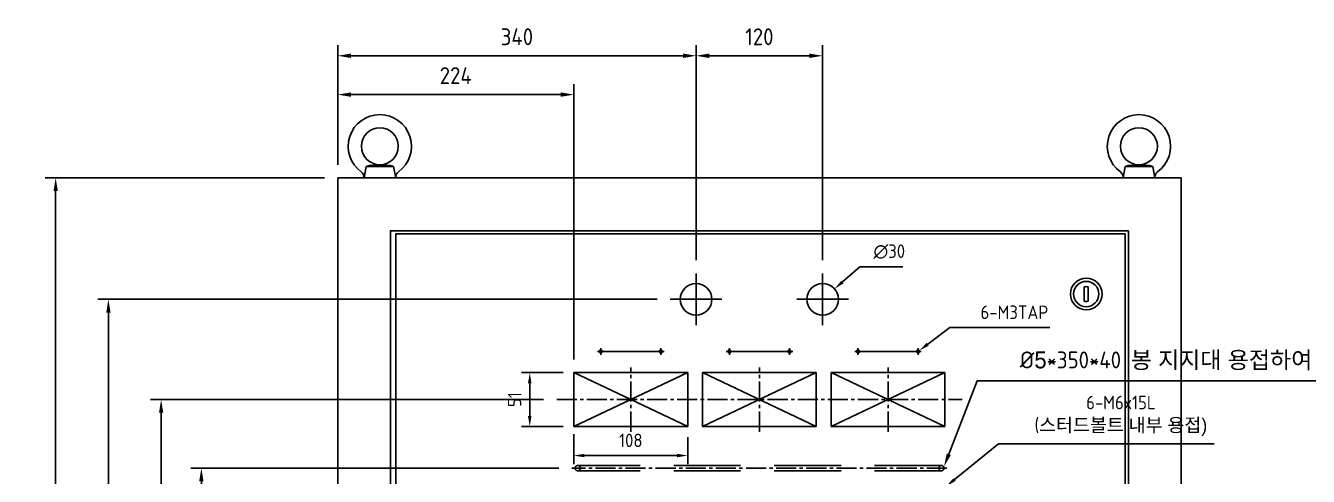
# Model space of a CAD drawing. Header units: millimetres. Extents: x 24815 to 36799, y -9299 to 5469.
# Drawn here: x 27235 to 28452, y 2784 to 3211 of the extents above; entities that cross this region are included whole.
import ezdxf

# ---------------------------------------------------------------- set-up
doc = ezdxf.new("R2010")
doc.units = ezdxf.units.MM
for name, pattern in [('CENTER', [50.8, 31.75, -6.35, 6.35, -6.35]), ('CENTER2', [28.575, 19.05, -3.175, 3.175, -3.175]), ('HIDDEN', [9.525, 6.35, -3.175])]:
    doc.linetypes.add(name, pattern=pattern)
for name, color, linetype in [('CEN', 1, 'CENTER'), ('CENTER', 1, 'CENTER'), ('H', 2, 'HIDDEN')]:
    doc.layers.add(name, color=color, linetype=linetype)
doc.styles.get("Standard").update_dxf_attribs({"font": 'ISOCP.SHX', "bigfont": 'WHGTXT.SHX'})
doc.dimstyles.new('PS-4', dxfattribs={"dimscale": 4, "dimtxt": 3.2, "dimasz": 2.5, "dimexe": 2, "dimexo": 2.5, "dimgap": 2, "dimtad": 1, "dimtoh": 1, "dimrnd": 0.05, "dimzin": 12, "dimdsep": 46, "dimtxsty": 'Standard', "dimcen": 0, "dimclrt": 2, "dimazin": 3, "dimtfac": 1, "dimtofl": 0, "dimtmove": 0, "dimatfit": 3, "dimfxl": 0, "dimtolj": 1, "dimtzin": 0, "dimarcsym": 0})
doc.dimstyles.new('PS-5', dxfattribs={"dimscale": 5, "dimtxt": 3.2, "dimasz": 2.5, "dimexe": 2, "dimexo": 2.5, "dimgap": 2, "dimtad": 1, "dimtoh": 1, "dimrnd": 0.05, "dimzin": 12, "dimdsep": 46, "dimtxsty": 'Standard', "dimcen": 0, "dimclrt": 2, "dimazin": 3, "dimtfac": 1, "dimtofl": 0, "dimtmove": 0, "dimatfit": 3, "dimfxl": 0, "dimtolj": 1, "dimtzin": 0, "dimarcsym": 0})

# ---------------------------------------------------------------- blocks, each defined once
blk = doc.blocks.new('*D291')
at = {"color": 0, "lineweight": -2}
for p, q in [((27755.1, 2823.5), (27755.1, 2795.2)), ((27863.1, 2820.8), (27863.1, 2795.2)), ((27765.1, 2803.2), (27853.1, 2803.2))]:
    blk.add_line(p, q, dxfattribs=at)
at = {"color": 0}
for points in [[(27765.1, 2804.9), (27765.1, 2801.6), (27755.1, 2803.2)], [(27853.1, 2804.9), (27853.1, 2801.6), (27863.1, 2803.2)]]:
    blk.add_solid(points, dxfattribs=at)
at = {"layer": 'Defpoints', "color": 0}
for p in [(27755.1, 2833.5), (27863.1, 2830.8), (27863.1, 2803.2)]:
    blk.add_point(p, dxfattribs=at)
at = {"color": 2, "insert": (27809.1, 2817.6), "char_height": 12.8, "attachment_point": 5}
blk.add_mtext('\\A1;108', dxfattribs=at)
blk = doc.blocks.new('*D416')
at = {"color": 0, "lineweight": -2}
for p, q in [((27745.1, 2881.8), (27705.3, 2881.8)), ((27713.3, 2871.8), (27713.3, 2840.8)), ((27745.1, 2830.8), (27705.3, 2830.8))]:
    blk.add_line(p, q, dxfattribs=at)
at = {"color": 0}
for points in [[(27711.6, 2871.8), (27714.9, 2871.8), (27713.3, 2881.8)], [(27711.6, 2840.8), (27714.9, 2840.8), (27713.3, 2830.8)]]:
    blk.add_solid(points, dxfattribs=at)
at = {"layer": 'Defpoints', "color": 0}
for p in [(27755.1, 2881.8), (27713.3, 2830.8), (27755.1, 2830.8)]:
    blk.add_point(p, dxfattribs=at)
at = {"color": 2, "insert": (27698.9, 2856.3), "char_height": 12.8, "attachment_point": 5, "rotation": 90}
blk.add_mtext('\\A1;51', dxfattribs=at)
blk = doc.blocks.new('*D408')
at = {"color": 0, "lineweight": -2}
for p, q in [((27726.4, 2856.3), (27353.6, 2856.3)), ((27363.6, 2178.8), (27363.6, 2843.8)), ((27518.6, 2166.3), (27353.6, 2166.3))]:
    blk.add_line(p, q, dxfattribs=at)
at = {"color": 0}
for points in [[(27361.6, 2843.8), (27365.7, 2843.8), (27363.6, 2856.3)], [(27361.6, 2178.8), (27365.7, 2178.8), (27363.6, 2166.3)]]:
    blk.add_solid(points, dxfattribs=at)
at = {"layer": 'Defpoints', "color": 0}
for p in [(27363.6, 2856.3), (27738.9, 2856.3), (27531.1, 2166.3)]:
    blk.add_point(p, dxfattribs=at)
at = {"color": 2, "insert": (27345.6, 2511.3), "char_height": 16, "attachment_point": 5, "rotation": 90}
blk.add_mtext('\\A1;690', dxfattribs=at)
blk = doc.blocks.new('*D239')
at = {"color": 0, "lineweight": -2}
for p, q in [((27834.1, 2951.3), (27303.6, 2951.3)), ((27313.6, 2178.8), (27313.6, 2938.8)), ((27518.6, 2166.3), (27303.6, 2166.3))]:
    blk.add_line(p, q, dxfattribs=at)
at = {"color": 0}
for points in [[(27311.6, 2938.8), (27315.7, 2938.8), (27313.6, 2951.3)], [(27311.6, 2178.8), (27315.7, 2178.8), (27313.6, 2166.3)]]:
    blk.add_solid(points, dxfattribs=at)
at = {"layer": 'Defpoints', "color": 0}
for p in [(27313.6, 2951.3), (27846.6, 2951.3), (27531.1, 2166.3)]:
    blk.add_point(p, dxfattribs=at)
at = {"color": 2, "insert": (27295.6, 2558.8), "char_height": 16, "attachment_point": 5, "rotation": 90}
blk.add_mtext('\\A1;785', dxfattribs=at)
blk = doc.blocks.new('*D240')
at = {"color": 0, "lineweight": -2}
for p, q in [((27518.6, 3066.3), (27253.6, 3066.3)), ((27263.6, 2178.8), (27263.6, 3053.8)), ((27518.6, 2166.3), (27253.6, 2166.3))]:
    blk.add_line(p, q, dxfattribs=at)
at = {"color": 0}
for points in [[(27261.6, 3053.8), (27265.7, 3053.8), (27263.6, 3066.3)], [(27261.6, 2178.8), (27265.7, 2178.8), (27263.6, 2166.3)]]:
    blk.add_solid(points, dxfattribs=at)
at = {"layer": 'Defpoints', "color": 0}
for p in [(27263.6, 3066.3), (27531.1, 3066.3), (27531.1, 2166.3)]:
    blk.add_point(p, dxfattribs=at)
at = {"color": 2, "insert": (27245.6, 2616.3), "char_height": 16, "attachment_point": 5, "rotation": 90}
blk.add_mtext('\\A1;900', dxfattribs=at)
blk = doc.blocks.new('*D241')
at = {"color": 0, "lineweight": -2}
for p, q in [((28111.7, 2924.6), (28090.8, 2908.8)), ((28206.7, 2924.6), (28111.7, 2924.6))]:
    blk.add_line(p, q, dxfattribs=at)
at = {"color": 0}
blk.add_solid([(28089.8, 2910.1), (28091.8, 2907.4), (28082.8, 2902.7)], dxfattribs=at)
at = {"layer": 'Defpoints', "color": 0}
for p in [(28080.4, 2900.9), (28082.8, 2902.7)]:
    blk.add_point(p, dxfattribs=at)
at = {"color": 2, "insert": (28173, 2939), "char_height": 12.8, "attachment_point": 5}
blk.add_mtext('\\A1;6-M3TAP', dxfattribs=at)
blk = doc.blocks.new('*D242')
at = {"color": 0, "lineweight": -2}
for p, q in [((28026.3, 2982.1), (28009.9, 2967.8)), ((28067.1, 2982.1), (28026.3, 2982.1))]:
    blk.add_line(p, q, dxfattribs=at)
at = {"color": 0}
blk.add_solid([(28008.8, 2969), (28011, 2966.5), (28002.4, 2961.2)], dxfattribs=at)
at = {"layer": 'Defpoints', "color": 0}
for p in [(28002.4, 2961.2), (27979.8, 2941.4)]:
    blk.add_point(p, dxfattribs=at)
at = {"color": 2, "insert": (28054.3, 2996.5), "char_height": 12.8, "attachment_point": 5}
blk.add_mtext('\\A1;∅30', dxfattribs=at)
blk = doc.blocks.new('*D248')
at = {"color": 0, "lineweight": -2}
for p, q in [((28158, 2814.2), (28116.2, 2780.5)), ((28362.3, 2814.2), (28158, 2814.2))]:
    blk.add_line(p, q, dxfattribs=at)
at = {"color": 0}
blk.add_solid([(28115.2, 2781.8), (28117.3, 2779.2), (28108.4, 2774.2)], dxfattribs=at)
at = {"layer": 'Defpoints', "color": 0}
for p in [(28108.4, 2774.2), (28103.8, 2770.4)]:
    blk.add_point(p, dxfattribs=at)
at = {"color": 2, "insert": (28274, 2840.9), "char_height": 12.8, "attachment_point": 5}
blk.add_mtext('\\A1;6-M6x15L\\P({\\fGulim|b0|i0|c129|p50;스터드볼트 내부 용접)}', dxfattribs=at)
blk = doc.blocks.new('*D256')
at = {"color": 0, "lineweight": -2}
for p, q in [((27531.1, 3078.8), (27531.1, 3192.1)), ((27871.1, 2988.3), (27871.1, 3192.1)), ((27858.6, 3182.1), (27543.6, 3182.1))]:
    blk.add_line(p, q, dxfattribs=at)
at = {"color": 0}
for points in [[(27543.6, 3184.2), (27543.6, 3180), (27531.1, 3182.1)], [(27858.6, 3184.2), (27858.6, 3180), (27871.1, 3182.1)]]:
    blk.add_solid(points, dxfattribs=at)
at = {"layer": 'Defpoints', "color": 0}
for p in [(27531.1, 3182.1), (27531.1, 3066.3), (27871.1, 2975.8)]:
    blk.add_point(p, dxfattribs=at)
at = {"color": 2, "insert": (27701.1, 3200.1), "char_height": 16, "attachment_point": 5}
blk.add_mtext('\\A1;340', dxfattribs=at)
blk = doc.blocks.new('*D257')
at = {"color": 0, "lineweight": -2}
for p, q in [((27871.1, 2988.3), (27871.1, 3192.1)), ((27991.1, 2988.3), (27991.1, 3192.1)), ((27883.6, 3182.1), (27978.6, 3182.1))]:
    blk.add_line(p, q, dxfattribs=at)
at = {"color": 0}
for points in [[(27883.6, 3184.2), (27883.6, 3180), (27871.1, 3182.1)], [(27978.6, 3184.2), (27978.6, 3180), (27991.1, 3182.1)]]:
    blk.add_solid(points, dxfattribs=at)
at = {"layer": 'Defpoints', "color": 0}
for p in [(27991.1, 3182.1), (27871.1, 2975.8), (27991.1, 2975.8)]:
    blk.add_point(p, dxfattribs=at)
at = {"color": 2, "insert": (27931.1, 3200.1), "char_height": 16, "attachment_point": 5}
blk.add_mtext('\\A1;120', dxfattribs=at)
blk = doc.blocks.new('*D258')
at = {"color": 0, "lineweight": -2}
for p, q in [((27531.1, 3078.8), (27531.1, 3155.3)), ((27755.1, 2894.3), (27755.1, 3155.3)), ((27742.6, 3145.3), (27543.6, 3145.3))]:
    blk.add_line(p, q, dxfattribs=at)
at = {"color": 0}
for points in [[(27543.6, 3147.4), (27543.6, 3143.2), (27531.1, 3145.3)], [(27742.6, 3147.4), (27742.6, 3143.2), (27755.1, 3145.3)]]:
    blk.add_solid(points, dxfattribs=at)
at = {"layer": 'Defpoints', "color": 0}
for p in [(27531.1, 3145.3), (27531.1, 3066.3), (27755.1, 2881.8)]:
    blk.add_point(p, dxfattribs=at)
at = {"color": 2, "insert": (27643.1, 3163.3), "char_height": 16, "attachment_point": 5}
blk.add_mtext('\\A1;224', dxfattribs=at)
blk = doc.blocks.new('*D262')
at = {"color": 0, "lineweight": -2, "ltscale": 10}
for p, q in [((28137.7, 2874.1), (28110.7, 2804.4)), ((28515.6, 2874.1), (28137.7, 2874.1))]:
    blk.add_line(p, q, dxfattribs=at)
at = {"color": 0, "ltscale": 10}
blk.add_solid([(28108.8, 2805.2), (28112.7, 2803.7), (28106.2, 2792.8)], dxfattribs=at)
at = {"layer": 'Defpoints', "color": 0, "ltscale": 10}
for p in [(28105.1, 2790), (28106.2, 2792.8)]:
    blk.add_point(p, dxfattribs=at)
at = {"color": 2, "ltscale": 10, "insert": (28339.8, 2893), "char_height": 16, "attachment_point": 5}
blk.add_mtext('\\A1;{\\fISOCPEUR|b0|i0|c0|p34;%%C\\fGulim|b0|i0|c129|p50;5}*350*40 {\\fGulim|b0|i0|c129|p50;봉 지지대 용접하여 고정}', dxfattribs=at)
blk = doc.blocks.new('*D264')
at = {"color": 0, "lineweight": -2}
for p, q in [((27740.8, 2791.3), (27391.8, 2791.3)), ((27401.8, 2778.8), (27401.8, 2178.8)), ((27518.6, 2166.3), (27391.8, 2166.3))]:
    blk.add_line(p, q, dxfattribs=at)
at = {"color": 0}
for points in [[(27399.7, 2778.8), (27403.9, 2778.8), (27401.8, 2791.3)], [(27399.7, 2178.8), (27403.9, 2178.8), (27401.8, 2166.3)]]:
    blk.add_solid(points, dxfattribs=at)
at = {"layer": 'Defpoints', "color": 0}
for p in [(27753.3, 2791.3), (27401.8, 2166.3), (27531.1, 2166.3)]:
    blk.add_point(p, dxfattribs=at)
at = {"color": 2, "insert": (27383.8, 2478.8), "char_height": 16, "attachment_point": 5, "rotation": 90}
blk.add_mtext('\\A1;625', dxfattribs=at)

msp = doc.modelspace()

# ---------------------------------------------------------------- linework, layer by layer
at = {"color": 3}
for p, q in [((27558.039, 3077.308), (27556.099, 3066.308)), ((27584.16, 3077.308), (27558.039, 3077.308)), ((27586.099, 3066.308), (27584.16, 3077.308)), ((28276.099, 3066.308), (28278.039, 3077.308)), ((28278.039, 3077.308), (28304.16, 3077.308)), ((28304.16, 3077.308), (28306.099, 3066.308)), ((27755.099, 2881.808), (27863.099, 2881.808)), ((27755.099, 2830.808), (27755.099, 2881.808)), ((27863.099, 2830.808), (27863.099, 2881.808)), ((27877.099, 2830.808), (27877.099, 2881.808)), ((27877.099, 2881.808), (27985.099, 2881.808)), ((27985.099, 2830.808), (27985.099, 2881.808)), ((27999.099, 2881.808), (28107.099, 2881.808)), ((27999.099, 2830.808), (27999.099, 2881.808)), ((28107.099, 2830.808), (28107.099, 2881.808)), ((27755.099, 2830.808), (27863.099, 2830.808)), ((27877.099, 2830.808), (27985.099, 2830.808)), ((27999.099, 2830.808), (28107.099, 2830.808))]:
    msp.add_line(p, q, dxfattribs=at)
for p, q in [((28239.099, 2963.106), (28239.099, 2949.51)), ((28243.099, 2963.106), (28243.099, 2949.51)), ((27863.099, 2881.808), (27755.099, 2830.808)), ((27755.099, 2881.808), (27863.099, 2830.808)), ((27877.099, 2881.808), (27985.099, 2830.808)), ((27985.099, 2881.808), (27877.099, 2830.808)), ((27999.099, 2881.808), (28107.099, 2830.808)), ((28107.099, 2881.808), (27999.099, 2830.808))]:
    msp.add_line(p, q)
at = {"color": 1, "linetype": 'CENTER2'}
for p, q in [((27809.099, 2825.808), (27809.099, 2886.808)), ((27931.099, 2825.808), (27931.099, 2886.808)), ((28053.099, 2825.808), (28053.099, 2886.808)), ((27738.867, 2856.308), (28123.331, 2856.308)), ((28108.902, 2791.308), (27753.297, 2791.308))]:
    msp.add_line(p, q, dxfattribs=at)
at = {"color": 3}
for points in [[(27531.099, 3066.308), (28331.099, 3066.308), (28331.099, 2166.308), (27531.099, 2166.308)], [(28281.099, 3016.308), (27581.099, 3016.308), (27581.099, 2216.308), (28281.099, 2216.308)], [(28278.099, 3013.308), (27586.099, 3013.308), (27586.099, 2219.308), (28278.099, 2219.308)]]:
    msp.add_lwpolyline(points, close=True, dxfattribs=at)
for centre, radius in [((27571.099, 3096.308), 17.5), ((28291.099, 3096.308), 17.5), ((27871.099, 2951.308), 15), ((27991.099, 2951.308), 15), ((27780.599, 2901.808), 1.25), ((27837.599, 2901.808), 1.25), ((27902.599, 2901.808), 1.25), ((27959.599, 2901.808), 1.25), ((28024.599, 2901.808), 1.25), ((28081.599, 2901.808), 1.25)]:
    msp.add_circle(centre, radius, dxfattribs=at)
for radius in [15, 12]:
    msp.add_circle((28241.099, 2956.308), radius)
for centre, radius, start, end in [((27571.099, 3096.308), 30, 305.96481, 234.03519), ((28291.099, 3096.308), 30, 305.96481, 234.03519), ((27571.099, 3021.2), 57.608, 76.896462, 103.103538), ((28291.099, 3021.2), 57.608, 76.896462, 103.103538), ((27549.722, 3066.846), 6.4, 355.172077, 54.03519), ((27592.477, 3066.846), 6.4, 125.96481, 184.827923), ((28269.722, 3066.846), 6.4, 355.172077, 54.03519), ((28312.477, 3066.846), 6.4, 125.96481, 184.827923)]:
    msp.add_arc(centre, radius, start, end, dxfattribs=at)
for centre, radius, start, end in [((28241.099, 2953.308), 10, 78.463041, 101.536959), ((28241.099, 2959.308), 10, 258.463041, 281.536959), ((27780.599, 2901.808), 1.5, 259.629123, 191.208245), ((27837.599, 2901.808), 1.5, 259.629123, 191.208245), ((27902.599, 2901.808), 1.5, 259.629123, 191.208245), ((27959.599, 2901.808), 1.5, 259.629123, 191.208245), ((28024.599, 2901.808), 1.5, 259.629123, 191.208245), ((28081.599, 2901.808), 1.5, 259.629123, 191.208245)]:
    msp.add_arc(centre, radius, start, end)
at = {"layer": 'CEN', "color": 1, "linetype": 'CENTER'}
for p, q in [((27777.52, 2901.808), (27783.679, 2901.808)), ((27780.599, 2904.887), (27780.599, 2898.728)), ((27834.52, 2901.808), (27840.679, 2901.808)), ((27837.599, 2904.887), (27837.599, 2898.728)), ((27899.52, 2901.808), (27905.679, 2901.808)), ((27902.599, 2904.887), (27902.599, 2898.728)), ((27956.52, 2901.808), (27962.679, 2901.808)), ((27959.599, 2904.887), (27959.599, 2898.728)), ((28021.52, 2901.808), (28027.679, 2901.808)), ((28024.599, 2904.887), (28024.599, 2898.728)), ((28078.52, 2901.808), (28084.679, 2901.808)), ((28081.599, 2904.887), (28081.599, 2898.728))]:
    msp.add_line(p, q, dxfattribs=at)
at = {"layer": 'CENTER', "linetype": 'CENTER', "ltscale": 7}
for p, q in [((27871.099, 2975.817), (27871.099, 2926.798)), ((27991.099, 2975.817), (27991.099, 2926.798)), ((27846.59, 2951.308), (27895.609, 2951.308)), ((27966.59, 2951.308), (28015.609, 2951.308)), ((27783.679, 2901.808), (27834.52, 2901.808)), ((27905.679, 2901.808), (27956.52, 2901.808)), ((28027.679, 2901.808), (28078.52, 2901.808))]:
    msp.add_line(p, q, dxfattribs=at)
at = {"layer": 'H', "color": 2, "ltscale": 10}
for p, q in [((28103.797, 2793.808), (27758.797, 2793.808)), ((28103.797, 2788.808), (27758.797, 2788.808))]:
    msp.add_line(p, q, dxfattribs=at)
for centre in [(27758.797, 2791.308), (28103.797, 2791.308)]:
    msp.add_circle(centre, 2.5, dxfattribs=at)

# ---------------------------------------------------------------- dimensions: what is measured, and where the dimension line sits
for base, p1, p2, dimstyle, picture, middle in [((27531.099, 3182.123), (27871.099, 2975.817), (27531.099, 3066.308), 'PS-5', '*D256', (27701.099, 3200.123)), ((27991.099, 3182.123), (27871.099, 2975.817), (27991.099, 2975.817), 'PS-5', '*D257', (27931.099, 3200.124)), ((27531.099, 3145.329), (27755.099, 2881.808), (27531.099, 3066.308), 'PS-5', '*D258', (27643.099, 3163.331)), ((27863.099, 2803.237), (27755.099, 2833.523), (27863.099, 2830.808), 'PS-4', '*D291', (27809.099, 2817.637))]:
    dim = msp.add_linear_dim(base=base, p1=p1, p2=p2, dimstyle=dimstyle)
    dim.commit()
    dim.dimension.update_dxf_attribs({"geometry": picture, "text_midpoint": middle})
for base, p1, p2, dimstyle, picture, middle in [((27263.634, 3066.308), (27531.099, 2166.308), (27531.099, 3066.308), 'PS-5', '*D240', (27245.634, 2616.308)), ((27313.634, 2951.308), (27531.099, 2166.308), (27846.59, 2951.308), 'PS-5', '*D239', (27295.634, 2558.808)), ((27713.277, 2830.808), (27755.099, 2881.808), (27755.099, 2830.808), 'PS-4', '*D416', (27698.877, 2856.308)), ((27363.634, 2856.308), (27531.099, 2166.308), (27738.867, 2856.308), 'PS-5', '*D408', (27345.634, 2511.308)), ((27401.794, 2166.308), (27753.297, 2791.308), (27531.099, 2166.308), 'PS-5', '*D264', (27383.792, 2478.808))]:
    dim = msp.add_linear_dim(base=base, p1=p1, p2=p2, angle=90, dimstyle=dimstyle)
    dim.commit()
    dim.dimension.update_dxf_attribs({"geometry": picture, "text_midpoint": middle})
dim = msp.add_diameter_dim_2p(p1=(27979.816, 2941.424), p2=(28002.383, 2961.191), dimstyle='PS-4')
dim.commit()
dim.dimension.update_dxf_attribs({"geometry": '*D242', "text_midpoint": (28054.278, 2982.12), "dimtype": 163})
at = {"ltscale": 10}
dim = msp.add_diameter_dim_2p(p1=(28105.13, 2789.971), p2=(28106.214, 2792.768), text='{\\fISOCPEUR|b0|i0|c0|p34;%%C\\fGulim|b0|i0|c129|p50;5}*350*40 {\\fGulim|b0|i0|c129|p50;봉 지지대 용접하여 고정}', dimstyle='PS-5', dxfattribs=at)
dim.commit()
dim.dimension.update_dxf_attribs({"geometry": '*D262', "text_midpoint": (28339.755, 2874.063), "dimtype": 163})
for p1, p2, text, picture, middle in [((28080.405, 2900.901), (28082.794, 2902.715), '6-M3TAP', '*D241', (28172.989, 2924.624)), ((28103.764, 2770.424), (28108.434, 2774.191), '6-M6x15L\\P({\\fGulim|b0|i0|c129|p50;스터드볼트 내부 용접)}', '*D248', (28274.016, 2814.156))]:
    dim = msp.add_diameter_dim_2p(p1=p1, p2=p2, text=text, dimstyle='PS-4')
    dim.commit()
    dim.dimension.update_dxf_attribs({"geometry": picture, "text_midpoint": middle, "dimtype": 163})

doc.saveas('drawing.dxf')
